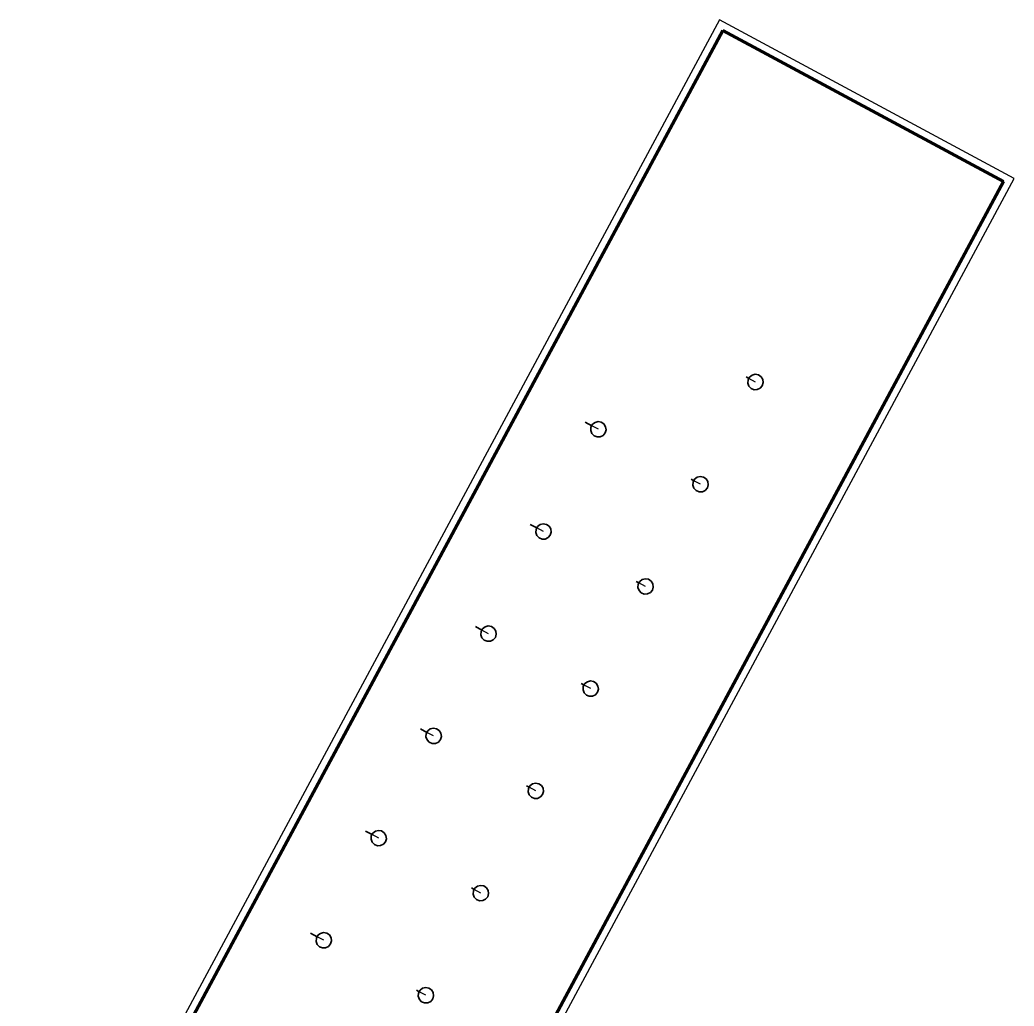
# Model space of a CAD drawing. Header units: metres. Extents: x 2711799 to 2711985, y 1236908 to 1237087.
# Drawn here: x 2711813.7 to 2711826.56, y 1236958.33 to 1236971.08 of the extents above; entities that cross this region are included whole.
import ezdxf

# ---------------------------------------------------------------- set-up
doc = ezdxf.new("R2010")
doc.units = ezdxf.units.M
doc.linetypes.add('AUSGEZOGEN', pattern=[0])
doc.linetypes.add('VERDECKT2_S2', pattern=[0.18, 0.1, -0.08])
for name, color, linetype, lineweight in [('XR$9$Beton Ansicht', 7, 'AUSGEZOGEN', 35), ('XR$9$Beton verdeckt vorne', 7, 'VERDECKT2_S2', 25), ('XR$9$STANDARD_1', 7, 'AUSGEZOGEN', 13)]:
    doc.layers.add(name, color=color, linetype=linetype, lineweight=lineweight)

msp = doc.modelspace()

# ---------------------------------------------------------------- linework, layer by layer
at = {"layer": 'XR$9$Beton Ansicht', "transparency": 33554687}
for p, q in [((2711823.1308, 1236966.4437, 640.05), (2711823.0949, 1236966.463, 640.05)), ((2711823.1209, 1236966.4254, 640.05), (2711823.1406, 1236966.4621, 640.05)), ((2711823.1406, 1236966.4621, 640.05), (2711823.1735, 1236966.4875, 640.05)), ((2711823.1735, 1236966.4875, 640.05), (2711823.2139, 1236966.4974, 640.05)), ((2711823.2139, 1236966.4974, 640.05), (2711823.2548, 1236966.49, 640.05)), ((2711823.2548, 1236966.49, 640.05), (2711823.2892, 1236966.4666, 640.05)), ((2711823.2892, 1236966.4666, 640.05), (2711823.3111, 1236966.4312, 640.05)), ((2711823.1178, 1236966.384, 640.05), (2711823.1209, 1236966.4254, 640.05)), ((2711823.1319, 1236966.3448, 640.05), (2711823.1178, 1236966.384, 640.05)), ((2711823.1606, 1236966.3148, 640.05), (2711823.1319, 1236966.3448, 640.05)), ((2711823.305, 1236966.3501, 640.05), (2711823.2781, 1236966.3183, 640.05)), ((2711823.3167, 1236966.39, 640.05), (2711823.305, 1236966.3501, 640.05)), ((2711823.3111, 1236966.4312, 640.05), (2711823.3167, 1236966.39, 640.05)), ((2711823.1991, 1236966.299, 640.05), (2711823.1606, 1236966.3148, 640.05)), ((2711823.2407, 1236966.3003, 640.05), (2711823.1991, 1236966.299, 640.05)), ((2711823.2781, 1236966.3183, 640.05), (2711823.2407, 1236966.3003, 640.05)), ((2711821.0993, 1236965.8329, 640.05), (2711821.0153, 1236965.8781, 640.05)), ((2711821.0864, 1236965.7731, 640.05), (2711821.0895, 1236965.8146, 640.05)), ((2711821.0895, 1236965.8146, 640.05), (2711821.1092, 1236965.8512, 640.05)), ((2711821.1092, 1236965.8512, 640.05), (2711821.142, 1236965.8767, 640.05)), ((2711821.142, 1236965.8767, 640.05), (2711821.1824, 1236965.8865, 640.05)), ((2711821.1824, 1236965.8865, 640.05), (2711821.2234, 1236965.8791, 640.05)), ((2711821.2234, 1236965.8791, 640.05), (2711821.2577, 1236965.8557, 640.05)), ((2711821.2577, 1236965.8557, 640.05), (2711821.2796, 1236965.8203, 640.05)), ((2711821.2796, 1236965.8203, 640.05), (2711821.2852, 1236965.7791, 640.05)), ((2711821.1004, 1236965.734, 640.05), (2711821.0864, 1236965.7731, 640.05)), ((2711821.1292, 1236965.7039, 640.05), (2711821.1004, 1236965.734, 640.05)), ((2711821.1676, 1236965.6882, 640.05), (2711821.1292, 1236965.7039, 640.05)), ((2711821.2092, 1236965.6894, 640.05), (2711821.1676, 1236965.6882, 640.05)), ((2711821.2467, 1236965.7075, 640.05), (2711821.2092, 1236965.6894, 640.05)), ((2711821.2735, 1236965.7392, 640.05), (2711821.2467, 1236965.7075, 640.05)), ((2711821.2852, 1236965.7791, 640.05), (2711821.2735, 1236965.7392, 640.05)), ((2711822.4632, 1236965.1663, 640.05), (2711822.5036, 1236965.1762, 640.05)), ((2711822.5036, 1236965.1762, 640.05), (2711822.5445, 1236965.1688, 640.05)), ((2711822.5445, 1236965.1688, 640.05), (2711822.5789, 1236965.1454, 640.05)), ((2711822.4205, 1236965.1226, 640.05), (2711822.3846, 1236965.1419, 640.05)), ((2711822.4075, 1236965.0628, 640.05), (2711822.4106, 1236965.1043, 640.05)), ((2711822.4216, 1236965.0237, 640.05), (2711822.4075, 1236965.0628, 640.05)), ((2711822.4106, 1236965.1043, 640.05), (2711822.4303, 1236965.1409, 640.05)), ((2711822.4303, 1236965.1409, 640.05), (2711822.4632, 1236965.1663, 640.05)), ((2711822.5789, 1236965.1454, 640.05), (2711822.6007, 1236965.11, 640.05)), ((2711822.6063, 1236965.0688, 640.05), (2711822.5947, 1236965.0289, 640.05)), ((2711822.6007, 1236965.11, 640.05), (2711822.6063, 1236965.0688, 640.05)), ((2711822.4503, 1236964.9936, 640.05), (2711822.4216, 1236965.0237, 640.05)), ((2711822.4888, 1236964.9779, 640.05), (2711822.4503, 1236964.9936, 640.05)), ((2711822.5304, 1236964.9791, 640.05), (2711822.4888, 1236964.9779, 640.05)), ((2711822.5678, 1236964.9972, 640.05), (2711822.5304, 1236964.9791, 640.05)), ((2711822.5947, 1236965.0289, 640.05), (2711822.5678, 1236964.9972, 640.05)), ((2711820.389, 1236964.5117, 640.05), (2711820.305, 1236964.5569, 640.05)), ((2711820.3792, 1236964.4934, 640.05), (2711820.3988, 1236964.53, 640.05)), ((2711820.3988, 1236964.53, 640.05), (2711820.4317, 1236964.5555, 640.05)), ((2711820.4317, 1236964.5555, 640.05), (2711820.4721, 1236964.5654, 640.05)), ((2711820.4721, 1236964.5654, 640.05), (2711820.513, 1236964.558, 640.05)), ((2711820.513, 1236964.558, 640.05), (2711820.5474, 1236964.5346, 640.05)), ((2711820.5474, 1236964.5346, 640.05), (2711820.5693, 1236964.4992, 640.05)), ((2711820.3761, 1236964.452, 640.05), (2711820.3792, 1236964.4934, 640.05)), ((2711820.3901, 1236964.4128, 640.05), (2711820.3761, 1236964.452, 640.05)), ((2711820.4189, 1236964.3828, 640.05), (2711820.3901, 1236964.4128, 640.05)), ((2711820.5632, 1236964.4181, 640.05), (2711820.5364, 1236964.3863, 640.05)), ((2711820.5749, 1236964.458, 640.05), (2711820.5632, 1236964.4181, 640.05)), ((2711820.5693, 1236964.4992, 640.05), (2711820.5749, 1236964.458, 640.05)), ((2711820.4573, 1236964.367, 640.05), (2711820.4189, 1236964.3828, 640.05)), ((2711820.4989, 1236964.3683, 640.05), (2711820.4573, 1236964.367, 640.05)), ((2711820.5364, 1236964.3863, 640.05), (2711820.4989, 1236964.3683, 640.05)), ((2711821.7102, 1236963.8014, 640.05), (2711821.6743, 1236963.8207, 640.05)), ((2711821.6972, 1236963.7416, 640.05), (2711821.7003, 1236963.7831, 640.05)), ((2711821.7003, 1236963.7831, 640.05), (2711821.72, 1236963.8197, 640.05)), ((2711821.72, 1236963.8197, 640.05), (2711821.7529, 1236963.8452, 640.05)), ((2711821.7529, 1236963.8452, 640.05), (2711821.7933, 1236963.8551, 640.05)), ((2711821.7933, 1236963.8551, 640.05), (2711821.8342, 1236963.8477, 640.05)), ((2711821.8342, 1236963.8477, 640.05), (2711821.8686, 1236963.8242, 640.05)), ((2711821.8686, 1236963.8242, 640.05), (2711821.8904, 1236963.7889, 640.05)), ((2711821.8904, 1236963.7889, 640.05), (2711821.896, 1236963.7477, 640.05)), ((2711821.7113, 1236963.7025, 640.05), (2711821.6972, 1236963.7416, 640.05)), ((2711821.74, 1236963.6725, 640.05), (2711821.7113, 1236963.7025, 640.05)), ((2711821.7785, 1236963.6567, 640.05), (2711821.74, 1236963.6725, 640.05)), ((2711821.8201, 1236963.658, 640.05), (2711821.7785, 1236963.6567, 640.05)), ((2711821.8575, 1236963.676, 640.05), (2711821.8201, 1236963.658, 640.05)), ((2711821.8844, 1236963.7078, 640.05), (2711821.8575, 1236963.676, 640.05)), ((2711821.896, 1236963.7477, 640.05), (2711821.8844, 1236963.7078, 640.05)), ((2711819.7214, 1236963.2343, 640.05), (2711819.7618, 1236963.2442, 640.05)), ((2711819.7618, 1236963.2442, 640.05), (2711819.8027, 1236963.2368, 640.05)), ((2711819.6787, 1236963.1906, 640.05), (2711819.5947, 1236963.2357, 640.05)), ((2711819.6658, 1236963.1308, 640.05), (2711819.6688, 1236963.1723, 640.05)), ((2711819.6798, 1236963.0917, 640.05), (2711819.6658, 1236963.1308, 640.05)), ((2711819.6688, 1236963.1723, 640.05), (2711819.6885, 1236963.2089, 640.05)), ((2711819.6885, 1236963.2089, 640.05), (2711819.7214, 1236963.2343, 640.05)), ((2711819.8027, 1236963.2368, 640.05), (2711819.8371, 1236963.2134, 640.05)), ((2711819.8371, 1236963.2134, 640.05), (2711819.859, 1236963.178, 640.05)), ((2711819.8646, 1236963.1368, 640.05), (2711819.8529, 1236963.0969, 640.05)), ((2711819.859, 1236963.178, 640.05), (2711819.8646, 1236963.1368, 640.05)), ((2711819.7085, 1236963.0616, 640.05), (2711819.6798, 1236963.0917, 640.05)), ((2711819.747, 1236963.0459, 640.05), (2711819.7085, 1236963.0616, 640.05)), ((2711819.7886, 1236963.0471, 640.05), (2711819.747, 1236963.0459, 640.05)), ((2711819.826, 1236963.0652, 640.05), (2711819.7886, 1236963.0471, 640.05)), ((2711819.8529, 1236963.0969, 640.05), (2711819.826, 1236963.0652, 640.05)), ((2711820.9999, 1236962.4803, 640.05), (2711820.9639, 1236962.4996, 640.05)), ((2711820.99, 1236962.462, 640.05), (2711821.0097, 1236962.4986, 640.05)), ((2711821.0097, 1236962.4986, 640.05), (2711821.0426, 1236962.524, 640.05)), ((2711821.0426, 1236962.524, 640.05), (2711821.083, 1236962.5339, 640.05)), ((2711821.083, 1236962.5339, 640.05), (2711821.1239, 1236962.5265, 640.05)), ((2711821.1239, 1236962.5265, 640.05), (2711821.1583, 1236962.5031, 640.05)), ((2711821.1583, 1236962.5031, 640.05), (2711821.1801, 1236962.4677, 640.05)), ((2711821.1801, 1236962.4677, 640.05), (2711821.1857, 1236962.4265, 640.05)), ((2711820.9869, 1236962.4205, 640.05), (2711820.99, 1236962.462, 640.05)), ((2711821.001, 1236962.3814, 640.05), (2711820.9869, 1236962.4205, 640.05)), ((2711821.0297, 1236962.3513, 640.05), (2711821.001, 1236962.3814, 640.05)), ((2711821.0682, 1236962.3356, 640.05), (2711821.0297, 1236962.3513, 640.05)), ((2711821.1472, 1236962.3549, 640.05), (2711821.1097, 1236962.3368, 640.05)), ((2711821.1741, 1236962.3866, 640.05), (2711821.1472, 1236962.3549, 640.05)), ((2711821.1857, 1236962.4265, 640.05), (2711821.1741, 1236962.3866, 640.05)), ((2711821.1097, 1236962.3368, 640.05), (2711821.0682, 1236962.3356, 640.05)), ((2711818.9684, 1236961.8694, 640.05), (2711818.8844, 1236961.9146, 640.05)), ((2711818.9554, 1236961.8096, 640.05), (2711818.9585, 1236961.8511, 640.05)), ((2711818.9585, 1236961.8511, 640.05), (2711818.9782, 1236961.8877, 640.05)), ((2711818.9782, 1236961.8877, 640.05), (2711819.0111, 1236961.9132, 640.05)), ((2711819.0111, 1236961.9132, 640.05), (2711819.0515, 1236961.9231, 640.05)), ((2711819.0515, 1236961.9231, 640.05), (2711819.0924, 1236961.9156, 640.05)), ((2711819.0924, 1236961.9156, 640.05), (2711819.1268, 1236961.8922, 640.05)), ((2711819.1268, 1236961.8922, 640.05), (2711819.1487, 1236961.8569, 640.05)), ((2711819.1487, 1236961.8569, 640.05), (2711819.1543, 1236961.8157, 640.05)), ((2711818.9695, 1236961.7705, 640.05), (2711818.9554, 1236961.8096, 640.05)), ((2711818.9982, 1236961.7405, 640.05), (2711818.9695, 1236961.7705, 640.05)), ((2711819.0367, 1236961.7247, 640.05), (2711818.9982, 1236961.7405, 640.05)), ((2711819.0783, 1236961.726, 640.05), (2711819.0367, 1236961.7247, 640.05)), ((2711819.1157, 1236961.744, 640.05), (2711819.0783, 1236961.726, 640.05)), ((2711819.1426, 1236961.7757, 640.05), (2711819.1157, 1236961.744, 640.05)), ((2711819.1543, 1236961.8157, 640.05), (2711819.1426, 1236961.7757, 640.05)), ((2711820.2994, 1236961.1774, 640.05), (2711820.3323, 1236961.2029, 640.05)), ((2711820.3323, 1236961.2029, 640.05), (2711820.3727, 1236961.2127, 640.05)), ((2711820.3727, 1236961.2127, 640.05), (2711820.4136, 1236961.2053, 640.05)), ((2711820.4136, 1236961.2053, 640.05), (2711820.4479, 1236961.1819, 640.05)), ((2711820.4479, 1236961.1819, 640.05), (2711820.4698, 1236961.1466, 640.05)), ((2711820.2895, 1236961.1591, 640.05), (2711820.2536, 1236961.1784, 640.05)), ((2711820.2766, 1236961.0993, 640.05), (2711820.2797, 1236961.1408, 640.05)), ((2711820.2906, 1236961.0602, 640.05), (2711820.2766, 1236961.0993, 640.05)), ((2711820.2797, 1236961.1408, 640.05), (2711820.2994, 1236961.1774, 640.05)), ((2711820.3194, 1236961.0301, 640.05), (2711820.2906, 1236961.0602, 640.05)), ((2711820.4638, 1236961.0654, 640.05), (2711820.4369, 1236961.0337, 640.05)), ((2711820.4754, 1236961.1054, 640.05), (2711820.4638, 1236961.0654, 640.05)), ((2711820.4698, 1236961.1466, 640.05), (2711820.4754, 1236961.1054, 640.05)), ((2711820.3579, 1236961.0144, 640.05), (2711820.3194, 1236961.0301, 640.05)), ((2711820.3994, 1236961.0157, 640.05), (2711820.3579, 1236961.0144, 640.05)), ((2711820.4369, 1236961.0337, 640.05), (2711820.3994, 1236961.0157, 640.05)), ((2711818.2581, 1236960.5483, 640.05), (2711818.1741, 1236960.5934, 640.05)), ((2711818.2482, 1236960.5299, 640.05), (2711818.2679, 1236960.5666, 640.05)), ((2711818.2679, 1236960.5666, 640.05), (2711818.3008, 1236960.592, 640.05)), ((2711818.3008, 1236960.592, 640.05), (2711818.3412, 1236960.6019, 640.05)), ((2711818.3412, 1236960.6019, 640.05), (2711818.3821, 1236960.5945, 640.05)), ((2711818.3821, 1236960.5945, 640.05), (2711818.4165, 1236960.5711, 640.05)), ((2711818.4165, 1236960.5711, 640.05), (2711818.4384, 1236960.5357, 640.05)), ((2711818.2451, 1236960.4885, 640.05), (2711818.2482, 1236960.5299, 640.05)), ((2711818.2592, 1236960.4493, 640.05), (2711818.2451, 1236960.4885, 640.05)), ((2711818.2879, 1236960.4193, 640.05), (2711818.2592, 1236960.4493, 640.05)), ((2711818.3264, 1236960.4035, 640.05), (2711818.2879, 1236960.4193, 640.05)), ((2711818.4054, 1236960.4229, 640.05), (2711818.368, 1236960.4048, 640.05)), ((2711818.4323, 1236960.4546, 640.05), (2711818.4054, 1236960.4229, 640.05)), ((2711818.4439, 1236960.4945, 640.05), (2711818.4323, 1236960.4546, 640.05)), ((2711818.4384, 1236960.5357, 640.05), (2711818.4439, 1236960.4945, 640.05)), ((2711818.368, 1236960.4048, 640.05), (2711818.3264, 1236960.4035, 640.05)), ((2711819.5792, 1236959.838, 640.05), (2711819.5433, 1236959.8573, 640.05)), ((2711819.5663, 1236959.7782, 640.05), (2711819.5694, 1236959.8196, 640.05)), ((2711819.5803, 1236959.739, 640.05), (2711819.5663, 1236959.7782, 640.05)), ((2711819.5694, 1236959.8196, 640.05), (2711819.5891, 1236959.8563, 640.05)), ((2711819.5891, 1236959.8563, 640.05), (2711819.622, 1236959.8817, 640.05)), ((2711819.622, 1236959.8817, 640.05), (2711819.6624, 1236959.8916, 640.05)), ((2711819.6624, 1236959.8916, 640.05), (2711819.7033, 1236959.8842, 640.05)), ((2711819.7033, 1236959.8842, 640.05), (2711819.7376, 1236959.8608, 640.05)), ((2711819.7376, 1236959.8608, 640.05), (2711819.7595, 1236959.8254, 640.05)), ((2711819.7651, 1236959.7842, 640.05), (2711819.7535, 1236959.7443, 640.05)), ((2711819.7595, 1236959.8254, 640.05), (2711819.7651, 1236959.7842, 640.05)), ((2711819.6091, 1236959.709, 640.05), (2711819.5803, 1236959.739, 640.05)), ((2711819.6476, 1236959.6932, 640.05), (2711819.6091, 1236959.709, 640.05)), ((2711819.6891, 1236959.6945, 640.05), (2711819.6476, 1236959.6932, 640.05)), ((2711819.7266, 1236959.7125, 640.05), (2711819.6891, 1236959.6945, 640.05)), ((2711819.7535, 1236959.7443, 640.05), (2711819.7266, 1236959.7125, 640.05)), ((2711817.5478, 1236959.2271, 640.05), (2711817.4638, 1236959.2723, 640.05)), ((2711817.5576, 1236959.2454, 640.05), (2711817.5905, 1236959.2709, 640.05)), ((2711817.5905, 1236959.2709, 640.05), (2711817.6309, 1236959.2807, 640.05)), ((2711817.6309, 1236959.2807, 640.05), (2711817.6718, 1236959.2733, 640.05)), ((2711817.6718, 1236959.2733, 640.05), (2711817.7062, 1236959.2499, 640.05)), ((2711817.5348, 1236959.1673, 640.05), (2711817.5379, 1236959.2088, 640.05)), ((2711817.5489, 1236959.1282, 640.05), (2711817.5348, 1236959.1673, 640.05)), ((2711817.5379, 1236959.2088, 640.05), (2711817.5576, 1236959.2454, 640.05)), ((2711817.5776, 1236959.0981, 640.05), (2711817.5489, 1236959.1282, 640.05)), ((2711817.722, 1236959.1334, 640.05), (2711817.6951, 1236959.1017, 640.05)), ((2711817.7062, 1236959.2499, 640.05), (2711817.728, 1236959.2146, 640.05)), ((2711817.7336, 1236959.1733, 640.05), (2711817.722, 1236959.1334, 640.05)), ((2711817.728, 1236959.2146, 640.05), (2711817.7336, 1236959.1733, 640.05)), ((2711817.6161, 1236959.0824, 640.05), (2711817.5776, 1236959.0981, 640.05)), ((2711817.6577, 1236959.0836, 640.05), (2711817.6161, 1236959.0824, 640.05)), ((2711817.6951, 1236959.1017, 640.05), (2711817.6577, 1236959.0836, 640.05)), ((2711818.8689, 1236958.5168, 640.05), (2711818.833, 1236958.5361, 640.05)), ((2711818.856, 1236958.457, 640.05), (2711818.8591, 1236958.4985, 640.05)), ((2711818.8591, 1236958.4985, 640.05), (2711818.8788, 1236958.5351, 640.05)), ((2711818.8788, 1236958.5351, 640.05), (2711818.9117, 1236958.5606, 640.05)), ((2711818.9117, 1236958.5606, 640.05), (2711818.952, 1236958.5704, 640.05)), ((2711818.952, 1236958.5704, 640.05), (2711818.993, 1236958.563, 640.05)), ((2711818.993, 1236958.563, 640.05), (2711819.0273, 1236958.5396, 640.05)), ((2711819.0273, 1236958.5396, 640.05), (2711819.0492, 1236958.5042, 640.05)), ((2711819.0492, 1236958.5042, 640.05), (2711819.0548, 1236958.463, 640.05)), ((2711818.87, 1236958.4179, 640.05), (2711818.856, 1236958.457, 640.05)), ((2711818.8988, 1236958.3878, 640.05), (2711818.87, 1236958.4179, 640.05)), ((2711818.9373, 1236958.3721, 640.05), (2711818.8988, 1236958.3878, 640.05)), ((2711818.9788, 1236958.3733, 640.05), (2711818.9373, 1236958.3721, 640.05)), ((2711819.0163, 1236958.3914, 640.05), (2711818.9788, 1236958.3733, 640.05)), ((2711819.0432, 1236958.4231, 640.05), (2711819.0163, 1236958.3914, 640.05)), ((2711819.0548, 1236958.463, 640.05), (2711819.0432, 1236958.4231, 640.05))]:
    msp.add_line(p, q, dxfattribs=at)
at = {"layer": 'XR$9$Beton Ansicht', "color": 7, "linetype": 'AUSGEZOGEN', "lineweight": 35, "transparency": 33554687}
for p, q in [((2711823.1308, 1236966.4437, 640.05), (2711823.0949, 1236966.463, 640.05)), ((2711823.1209, 1236966.4254, 640.05), (2711823.1406, 1236966.4621, 640.05)), ((2711823.1406, 1236966.4621, 640.05), (2711823.1735, 1236966.4875, 640.05)), ((2711823.1735, 1236966.4875, 640.05), (2711823.2139, 1236966.4974, 640.05)), ((2711823.2139, 1236966.4974, 640.05), (2711823.2548, 1236966.49, 640.05)), ((2711823.2548, 1236966.49, 640.05), (2711823.2892, 1236966.4666, 640.05)), ((2711823.2892, 1236966.4666, 640.05), (2711823.3111, 1236966.4312, 640.05)), ((2711823.1178, 1236966.384, 640.05), (2711823.1209, 1236966.4254, 640.05)), ((2711823.1319, 1236966.3448, 640.05), (2711823.1178, 1236966.384, 640.05)), ((2711823.1606, 1236966.3148, 640.05), (2711823.1319, 1236966.3448, 640.05)), ((2711823.305, 1236966.3501, 640.05), (2711823.2781, 1236966.3183, 640.05)), ((2711823.3167, 1236966.39, 640.05), (2711823.305, 1236966.3501, 640.05)), ((2711823.3111, 1236966.4312, 640.05), (2711823.3167, 1236966.39, 640.05)), ((2711823.1991, 1236966.299, 640.05), (2711823.1606, 1236966.3148, 640.05)), ((2711823.2407, 1236966.3003, 640.05), (2711823.1991, 1236966.299, 640.05)), ((2711823.2781, 1236966.3183, 640.05), (2711823.2407, 1236966.3003, 640.05)), ((2711821.0993, 1236965.8329, 640.05), (2711821.0153, 1236965.8781, 640.05)), ((2711821.0864, 1236965.7731, 640.05), (2711821.0895, 1236965.8146, 640.05)), ((2711821.0895, 1236965.8146, 640.05), (2711821.1092, 1236965.8512, 640.05)), ((2711821.1092, 1236965.8512, 640.05), (2711821.142, 1236965.8767, 640.05)), ((2711821.142, 1236965.8767, 640.05), (2711821.1824, 1236965.8865, 640.05)), ((2711821.1824, 1236965.8865, 640.05), (2711821.2234, 1236965.8791, 640.05)), ((2711821.2234, 1236965.8791, 640.05), (2711821.2577, 1236965.8557, 640.05)), ((2711821.2577, 1236965.8557, 640.05), (2711821.2796, 1236965.8203, 640.05)), ((2711821.2796, 1236965.8203, 640.05), (2711821.2852, 1236965.7791, 640.05)), ((2711821.1004, 1236965.734, 640.05), (2711821.0864, 1236965.7731, 640.05)), ((2711821.1292, 1236965.7039, 640.05), (2711821.1004, 1236965.734, 640.05)), ((2711821.1676, 1236965.6882, 640.05), (2711821.1292, 1236965.7039, 640.05)), ((2711821.2092, 1236965.6894, 640.05), (2711821.1676, 1236965.6882, 640.05)), ((2711821.2467, 1236965.7075, 640.05), (2711821.2092, 1236965.6894, 640.05)), ((2711821.2735, 1236965.7392, 640.05), (2711821.2467, 1236965.7075, 640.05)), ((2711821.2852, 1236965.7791, 640.05), (2711821.2735, 1236965.7392, 640.05)), ((2711822.4632, 1236965.1663, 640.05), (2711822.5036, 1236965.1762, 640.05)), ((2711822.5036, 1236965.1762, 640.05), (2711822.5445, 1236965.1688, 640.05)), ((2711822.5445, 1236965.1688, 640.05), (2711822.5789, 1236965.1454, 640.05)), ((2711822.4205, 1236965.1226, 640.05), (2711822.3846, 1236965.1419, 640.05)), ((2711822.4075, 1236965.0628, 640.05), (2711822.4106, 1236965.1043, 640.05)), ((2711822.4216, 1236965.0237, 640.05), (2711822.4075, 1236965.0628, 640.05)), ((2711822.4106, 1236965.1043, 640.05), (2711822.4303, 1236965.1409, 640.05)), ((2711822.4303, 1236965.1409, 640.05), (2711822.4632, 1236965.1663, 640.05)), ((2711822.5789, 1236965.1454, 640.05), (2711822.6007, 1236965.11, 640.05)), ((2711822.6063, 1236965.0688, 640.05), (2711822.5947, 1236965.0289, 640.05)), ((2711822.6007, 1236965.11, 640.05), (2711822.6063, 1236965.0688, 640.05)), ((2711822.4503, 1236964.9936, 640.05), (2711822.4216, 1236965.0237, 640.05)), ((2711822.4888, 1236964.9779, 640.05), (2711822.4503, 1236964.9936, 640.05)), ((2711822.5304, 1236964.9791, 640.05), (2711822.4888, 1236964.9779, 640.05)), ((2711822.5678, 1236964.9972, 640.05), (2711822.5304, 1236964.9791, 640.05)), ((2711822.5947, 1236965.0289, 640.05), (2711822.5678, 1236964.9972, 640.05)), ((2711820.389, 1236964.5117, 640.05), (2711820.305, 1236964.5569, 640.05)), ((2711820.3792, 1236964.4934, 640.05), (2711820.3988, 1236964.53, 640.05)), ((2711820.3988, 1236964.53, 640.05), (2711820.4317, 1236964.5555, 640.05)), ((2711820.4317, 1236964.5555, 640.05), (2711820.4721, 1236964.5654, 640.05)), ((2711820.4721, 1236964.5654, 640.05), (2711820.513, 1236964.558, 640.05)), ((2711820.513, 1236964.558, 640.05), (2711820.5474, 1236964.5346, 640.05)), ((2711820.5474, 1236964.5346, 640.05), (2711820.5693, 1236964.4992, 640.05)), ((2711820.3761, 1236964.452, 640.05), (2711820.3792, 1236964.4934, 640.05)), ((2711820.3901, 1236964.4128, 640.05), (2711820.3761, 1236964.452, 640.05)), ((2711820.4189, 1236964.3828, 640.05), (2711820.3901, 1236964.4128, 640.05)), ((2711820.5632, 1236964.4181, 640.05), (2711820.5364, 1236964.3863, 640.05)), ((2711820.5749, 1236964.458, 640.05), (2711820.5632, 1236964.4181, 640.05)), ((2711820.5693, 1236964.4992, 640.05), (2711820.5749, 1236964.458, 640.05)), ((2711820.4573, 1236964.367, 640.05), (2711820.4189, 1236964.3828, 640.05)), ((2711820.4989, 1236964.3683, 640.05), (2711820.4573, 1236964.367, 640.05)), ((2711820.5364, 1236964.3863, 640.05), (2711820.4989, 1236964.3683, 640.05)), ((2711821.7102, 1236963.8014, 640.05), (2711821.6743, 1236963.8207, 640.05)), ((2711821.6972, 1236963.7416, 640.05), (2711821.7003, 1236963.7831, 640.05)), ((2711821.7003, 1236963.7831, 640.05), (2711821.72, 1236963.8197, 640.05)), ((2711821.72, 1236963.8197, 640.05), (2711821.7529, 1236963.8452, 640.05)), ((2711821.7529, 1236963.8452, 640.05), (2711821.7933, 1236963.8551, 640.05)), ((2711821.7933, 1236963.8551, 640.05), (2711821.8342, 1236963.8477, 640.05)), ((2711821.8342, 1236963.8477, 640.05), (2711821.8686, 1236963.8242, 640.05)), ((2711821.8686, 1236963.8242, 640.05), (2711821.8904, 1236963.7889, 640.05)), ((2711821.8904, 1236963.7889, 640.05), (2711821.896, 1236963.7477, 640.05)), ((2711821.7113, 1236963.7025, 640.05), (2711821.6972, 1236963.7416, 640.05)), ((2711821.74, 1236963.6725, 640.05), (2711821.7113, 1236963.7025, 640.05)), ((2711821.7785, 1236963.6567, 640.05), (2711821.74, 1236963.6725, 640.05)), ((2711821.8201, 1236963.658, 640.05), (2711821.7785, 1236963.6567, 640.05)), ((2711821.8575, 1236963.676, 640.05), (2711821.8201, 1236963.658, 640.05)), ((2711821.8844, 1236963.7078, 640.05), (2711821.8575, 1236963.676, 640.05)), ((2711821.896, 1236963.7477, 640.05), (2711821.8844, 1236963.7078, 640.05)), ((2711819.7214, 1236963.2343, 640.05), (2711819.7618, 1236963.2442, 640.05)), ((2711819.7618, 1236963.2442, 640.05), (2711819.8027, 1236963.2368, 640.05)), ((2711819.6787, 1236963.1906, 640.05), (2711819.5947, 1236963.2357, 640.05)), ((2711819.6658, 1236963.1308, 640.05), (2711819.6688, 1236963.1723, 640.05)), ((2711819.6798, 1236963.0917, 640.05), (2711819.6658, 1236963.1308, 640.05)), ((2711819.6688, 1236963.1723, 640.05), (2711819.6885, 1236963.2089, 640.05)), ((2711819.6885, 1236963.2089, 640.05), (2711819.7214, 1236963.2343, 640.05)), ((2711819.8027, 1236963.2368, 640.05), (2711819.8371, 1236963.2134, 640.05)), ((2711819.8371, 1236963.2134, 640.05), (2711819.859, 1236963.178, 640.05)), ((2711819.8646, 1236963.1368, 640.05), (2711819.8529, 1236963.0969, 640.05)), ((2711819.859, 1236963.178, 640.05), (2711819.8646, 1236963.1368, 640.05)), ((2711819.7085, 1236963.0616, 640.05), (2711819.6798, 1236963.0917, 640.05)), ((2711819.747, 1236963.0459, 640.05), (2711819.7085, 1236963.0616, 640.05)), ((2711819.7886, 1236963.0471, 640.05), (2711819.747, 1236963.0459, 640.05)), ((2711819.826, 1236963.0652, 640.05), (2711819.7886, 1236963.0471, 640.05)), ((2711819.8529, 1236963.0969, 640.05), (2711819.826, 1236963.0652, 640.05)), ((2711820.9999, 1236962.4803, 640.05), (2711820.9639, 1236962.4996, 640.05)), ((2711820.99, 1236962.462, 640.05), (2711821.0097, 1236962.4986, 640.05)), ((2711821.0097, 1236962.4986, 640.05), (2711821.0426, 1236962.524, 640.05)), ((2711821.0426, 1236962.524, 640.05), (2711821.083, 1236962.5339, 640.05)), ((2711821.083, 1236962.5339, 640.05), (2711821.1239, 1236962.5265, 640.05)), ((2711821.1239, 1236962.5265, 640.05), (2711821.1583, 1236962.5031, 640.05)), ((2711821.1583, 1236962.5031, 640.05), (2711821.1801, 1236962.4677, 640.05)), ((2711821.1801, 1236962.4677, 640.05), (2711821.1857, 1236962.4265, 640.05)), ((2711820.9869, 1236962.4205, 640.05), (2711820.99, 1236962.462, 640.05)), ((2711821.001, 1236962.3814, 640.05), (2711820.9869, 1236962.4205, 640.05)), ((2711821.0297, 1236962.3513, 640.05), (2711821.001, 1236962.3814, 640.05)), ((2711821.0682, 1236962.3356, 640.05), (2711821.0297, 1236962.3513, 640.05)), ((2711821.1472, 1236962.3549, 640.05), (2711821.1097, 1236962.3368, 640.05)), ((2711821.1741, 1236962.3866, 640.05), (2711821.1472, 1236962.3549, 640.05)), ((2711821.1857, 1236962.4265, 640.05), (2711821.1741, 1236962.3866, 640.05)), ((2711821.1097, 1236962.3368, 640.05), (2711821.0682, 1236962.3356, 640.05)), ((2711818.9684, 1236961.8694, 640.05), (2711818.8844, 1236961.9146, 640.05)), ((2711818.9554, 1236961.8096, 640.05), (2711818.9585, 1236961.8511, 640.05)), ((2711818.9585, 1236961.8511, 640.05), (2711818.9782, 1236961.8877, 640.05)), ((2711818.9782, 1236961.8877, 640.05), (2711819.0111, 1236961.9132, 640.05)), ((2711819.0111, 1236961.9132, 640.05), (2711819.0515, 1236961.9231, 640.05)), ((2711819.0515, 1236961.9231, 640.05), (2711819.0924, 1236961.9156, 640.05)), ((2711819.0924, 1236961.9156, 640.05), (2711819.1268, 1236961.8922, 640.05)), ((2711819.1268, 1236961.8922, 640.05), (2711819.1487, 1236961.8569, 640.05)), ((2711819.1487, 1236961.8569, 640.05), (2711819.1543, 1236961.8157, 640.05)), ((2711818.9695, 1236961.7705, 640.05), (2711818.9554, 1236961.8096, 640.05)), ((2711818.9982, 1236961.7405, 640.05), (2711818.9695, 1236961.7705, 640.05)), ((2711819.0367, 1236961.7247, 640.05), (2711818.9982, 1236961.7405, 640.05)), ((2711819.0783, 1236961.726, 640.05), (2711819.0367, 1236961.7247, 640.05)), ((2711819.1157, 1236961.744, 640.05), (2711819.0783, 1236961.726, 640.05)), ((2711819.1426, 1236961.7757, 640.05), (2711819.1157, 1236961.744, 640.05)), ((2711819.1543, 1236961.8157, 640.05), (2711819.1426, 1236961.7757, 640.05)), ((2711820.2994, 1236961.1774, 640.05), (2711820.3323, 1236961.2029, 640.05)), ((2711820.3323, 1236961.2029, 640.05), (2711820.3727, 1236961.2127, 640.05)), ((2711820.3727, 1236961.2127, 640.05), (2711820.4136, 1236961.2053, 640.05)), ((2711820.4136, 1236961.2053, 640.05), (2711820.4479, 1236961.1819, 640.05)), ((2711820.4479, 1236961.1819, 640.05), (2711820.4698, 1236961.1466, 640.05)), ((2711820.2895, 1236961.1591, 640.05), (2711820.2536, 1236961.1784, 640.05)), ((2711820.2766, 1236961.0993, 640.05), (2711820.2797, 1236961.1408, 640.05)), ((2711820.2906, 1236961.0602, 640.05), (2711820.2766, 1236961.0993, 640.05)), ((2711820.2797, 1236961.1408, 640.05), (2711820.2994, 1236961.1774, 640.05)), ((2711820.3194, 1236961.0301, 640.05), (2711820.2906, 1236961.0602, 640.05)), ((2711820.4638, 1236961.0654, 640.05), (2711820.4369, 1236961.0337, 640.05)), ((2711820.4754, 1236961.1054, 640.05), (2711820.4638, 1236961.0654, 640.05)), ((2711820.4698, 1236961.1466, 640.05), (2711820.4754, 1236961.1054, 640.05)), ((2711820.3579, 1236961.0144, 640.05), (2711820.3194, 1236961.0301, 640.05)), ((2711820.3994, 1236961.0157, 640.05), (2711820.3579, 1236961.0144, 640.05)), ((2711820.4369, 1236961.0337, 640.05), (2711820.3994, 1236961.0157, 640.05)), ((2711818.2581, 1236960.5483, 640.05), (2711818.1741, 1236960.5934, 640.05)), ((2711818.2482, 1236960.5299, 640.05), (2711818.2679, 1236960.5666, 640.05)), ((2711818.2679, 1236960.5666, 640.05), (2711818.3008, 1236960.592, 640.05)), ((2711818.3008, 1236960.592, 640.05), (2711818.3412, 1236960.6019, 640.05)), ((2711818.3412, 1236960.6019, 640.05), (2711818.3821, 1236960.5945, 640.05)), ((2711818.3821, 1236960.5945, 640.05), (2711818.4165, 1236960.5711, 640.05)), ((2711818.4165, 1236960.5711, 640.05), (2711818.4384, 1236960.5357, 640.05)), ((2711818.2451, 1236960.4885, 640.05), (2711818.2482, 1236960.5299, 640.05)), ((2711818.2592, 1236960.4493, 640.05), (2711818.2451, 1236960.4885, 640.05)), ((2711818.2879, 1236960.4193, 640.05), (2711818.2592, 1236960.4493, 640.05)), ((2711818.3264, 1236960.4035, 640.05), (2711818.2879, 1236960.4193, 640.05)), ((2711818.4054, 1236960.4229, 640.05), (2711818.368, 1236960.4048, 640.05)), ((2711818.4323, 1236960.4546, 640.05), (2711818.4054, 1236960.4229, 640.05)), ((2711818.4439, 1236960.4945, 640.05), (2711818.4323, 1236960.4546, 640.05)), ((2711818.4384, 1236960.5357, 640.05), (2711818.4439, 1236960.4945, 640.05)), ((2711818.368, 1236960.4048, 640.05), (2711818.3264, 1236960.4035, 640.05)), ((2711819.5792, 1236959.838, 640.05), (2711819.5433, 1236959.8573, 640.05)), ((2711819.5663, 1236959.7782, 640.05), (2711819.5694, 1236959.8196, 640.05)), ((2711819.5803, 1236959.739, 640.05), (2711819.5663, 1236959.7782, 640.05)), ((2711819.5694, 1236959.8196, 640.05), (2711819.5891, 1236959.8563, 640.05)), ((2711819.5891, 1236959.8563, 640.05), (2711819.622, 1236959.8817, 640.05)), ((2711819.622, 1236959.8817, 640.05), (2711819.6624, 1236959.8916, 640.05)), ((2711819.6624, 1236959.8916, 640.05), (2711819.7033, 1236959.8842, 640.05)), ((2711819.7033, 1236959.8842, 640.05), (2711819.7376, 1236959.8608, 640.05)), ((2711819.7376, 1236959.8608, 640.05), (2711819.7595, 1236959.8254, 640.05)), ((2711819.7651, 1236959.7842, 640.05), (2711819.7535, 1236959.7443, 640.05)), ((2711819.7595, 1236959.8254, 640.05), (2711819.7651, 1236959.7842, 640.05)), ((2711819.6091, 1236959.709, 640.05), (2711819.5803, 1236959.739, 640.05)), ((2711819.6476, 1236959.6932, 640.05), (2711819.6091, 1236959.709, 640.05)), ((2711819.6891, 1236959.6945, 640.05), (2711819.6476, 1236959.6932, 640.05)), ((2711819.7266, 1236959.7125, 640.05), (2711819.6891, 1236959.6945, 640.05)), ((2711819.7535, 1236959.7443, 640.05), (2711819.7266, 1236959.7125, 640.05)), ((2711817.5478, 1236959.2271, 640.05), (2711817.4638, 1236959.2723, 640.05)), ((2711817.5576, 1236959.2454, 640.05), (2711817.5905, 1236959.2709, 640.05)), ((2711817.5905, 1236959.2709, 640.05), (2711817.6309, 1236959.2807, 640.05)), ((2711817.6309, 1236959.2807, 640.05), (2711817.6718, 1236959.2733, 640.05)), ((2711817.6718, 1236959.2733, 640.05), (2711817.7062, 1236959.2499, 640.05)), ((2711817.5348, 1236959.1673, 640.05), (2711817.5379, 1236959.2088, 640.05)), ((2711817.5489, 1236959.1282, 640.05), (2711817.5348, 1236959.1673, 640.05)), ((2711817.5379, 1236959.2088, 640.05), (2711817.5576, 1236959.2454, 640.05)), ((2711817.5776, 1236959.0981, 640.05), (2711817.5489, 1236959.1282, 640.05)), ((2711817.722, 1236959.1334, 640.05), (2711817.6951, 1236959.1017, 640.05)), ((2711817.7062, 1236959.2499, 640.05), (2711817.728, 1236959.2146, 640.05)), ((2711817.7336, 1236959.1733, 640.05), (2711817.722, 1236959.1334, 640.05)), ((2711817.728, 1236959.2146, 640.05), (2711817.7336, 1236959.1733, 640.05)), ((2711817.6161, 1236959.0824, 640.05), (2711817.5776, 1236959.0981, 640.05)), ((2711817.6577, 1236959.0836, 640.05), (2711817.6161, 1236959.0824, 640.05)), ((2711817.6951, 1236959.1017, 640.05), (2711817.6577, 1236959.0836, 640.05)), ((2711818.8689, 1236958.5168, 640.05), (2711818.833, 1236958.5361, 640.05)), ((2711818.856, 1236958.457, 640.05), (2711818.8591, 1236958.4985, 640.05)), ((2711818.8591, 1236958.4985, 640.05), (2711818.8788, 1236958.5351, 640.05)), ((2711818.8788, 1236958.5351, 640.05), (2711818.9117, 1236958.5606, 640.05)), ((2711818.9117, 1236958.5606, 640.05), (2711818.952, 1236958.5704, 640.05)), ((2711818.952, 1236958.5704, 640.05), (2711818.993, 1236958.563, 640.05)), ((2711818.993, 1236958.563, 640.05), (2711819.0273, 1236958.5396, 640.05)), ((2711819.0273, 1236958.5396, 640.05), (2711819.0492, 1236958.5042, 640.05)), ((2711819.0492, 1236958.5042, 640.05), (2711819.0548, 1236958.463, 640.05)), ((2711818.87, 1236958.4179, 640.05), (2711818.856, 1236958.457, 640.05)), ((2711818.8988, 1236958.3878, 640.05), (2711818.87, 1236958.4179, 640.05)), ((2711818.9373, 1236958.3721, 640.05), (2711818.8988, 1236958.3878, 640.05)), ((2711818.9788, 1236958.3733, 640.05), (2711818.9373, 1236958.3721, 640.05)), ((2711819.0163, 1236958.3914, 640.05), (2711818.9788, 1236958.3733, 640.05)), ((2711819.0432, 1236958.4231, 640.05), (2711819.0163, 1236958.3914, 640.05)), ((2711819.0548, 1236958.463, 640.05), (2711819.0432, 1236958.4231, 640.05))]:
    msp.add_line(p, q, dxfattribs=at)
at = {"layer": 'XR$9$Beton verdeckt vorne', "transparency": 33554687}
for p, q in [((2711823.2168, 1236966.3975, 640.05), (2711823.1308, 1236966.4437, 640.05)), ((2711821.1854, 1236965.7866, 640.05), (2711821.0993, 1236965.8329, 640.05)), ((2711822.5065, 1236965.0763, 640.05), (2711822.4205, 1236965.1226, 640.05)), ((2711820.4751, 1236964.4655, 640.05), (2711820.389, 1236964.5117, 640.05)), ((2711821.7962, 1236963.7552, 640.05), (2711821.7102, 1236963.8014, 640.05)), ((2711819.7648, 1236963.1443, 640.05), (2711819.6787, 1236963.1906, 640.05)), ((2711821.0859, 1236962.434, 640.05), (2711820.9999, 1236962.4803, 640.05)), ((2711819.0545, 1236961.8231, 640.05), (2711818.9684, 1236961.8694, 640.05)), ((2711820.3756, 1236961.1128, 640.05), (2711820.2895, 1236961.1591, 640.05)), ((2711818.3441, 1236960.502, 640.05), (2711818.2581, 1236960.5483, 640.05)), ((2711819.6653, 1236959.7917, 640.05), (2711819.5792, 1236959.838, 640.05)), ((2711817.6338, 1236959.1808, 640.05), (2711817.5478, 1236959.2271, 640.05)), ((2711818.955, 1236958.4705, 640.05), (2711818.8689, 1236958.5168, 640.05))]:
    msp.add_line(p, q, dxfattribs=at)
at = {"layer": 'XR$9$Beton verdeckt vorne', "color": 7, "linetype": 'VERDECKT2_S2', "lineweight": 25, "transparency": 33554687}
for p, q in [((2711823.2168, 1236966.3975, 640.05), (2711823.1308, 1236966.4437, 640.05)), ((2711821.1854, 1236965.7866, 640.05), (2711821.0993, 1236965.8329, 640.05)), ((2711822.5065, 1236965.0763, 640.05), (2711822.4205, 1236965.1226, 640.05)), ((2711820.4751, 1236964.4655, 640.05), (2711820.389, 1236964.5117, 640.05)), ((2711821.7962, 1236963.7552, 640.05), (2711821.7102, 1236963.8014, 640.05)), ((2711819.7648, 1236963.1443, 640.05), (2711819.6787, 1236963.1906, 640.05)), ((2711821.0859, 1236962.434, 640.05), (2711820.9999, 1236962.4803, 640.05)), ((2711819.0545, 1236961.8231, 640.05), (2711818.9684, 1236961.8694, 640.05)), ((2711820.3756, 1236961.1128, 640.05), (2711820.2895, 1236961.1591, 640.05)), ((2711818.3441, 1236960.502, 640.05), (2711818.2581, 1236960.5483, 640.05)), ((2711819.6653, 1236959.7917, 640.05), (2711819.5792, 1236959.838, 640.05)), ((2711817.6338, 1236959.1808, 640.05), (2711817.5478, 1236959.2271, 640.05)), ((2711818.955, 1236958.4705, 640.05), (2711818.8689, 1236958.5168, 640.05))]:
    msp.add_line(p, q, dxfattribs=at)
at = {"layer": 'XR$9$STANDARD_1', "color": 211, "linetype": 'AUSGEZOGEN', "lineweight": 100, "transparency": 33554687}
for p, q in [((2711813.8384, 1236954.2882, 640.05), (2711822.793, 1236970.9436, 640.05)), ((2711822.793, 1236970.9436, 640.05), (2711813.8384, 1236954.2882, 640.05)), ((2711822.793, 1236970.9436, 640.05), (2711826.4272, 1236968.9897, 640.05)), ((2711822.793, 1236970.9436, 640.05), (2711826.4272, 1236968.9897, 640.05)), ((2711817.4726, 1236952.3343, 640.05), (2711826.4272, 1236968.9897, 640.05)), ((2711826.4272, 1236968.9897, 640.05), (2711817.4726, 1236952.3343, 640.05))]:
    msp.add_line(p, q, dxfattribs=at)
at = {"layer": 'XR$9$STANDARD_1', "color": 211, "linetype": 'AUSGEZOGEN', "lineweight": 25, "transparency": 33554687}
for p, q in [((2711813.8384, 1236954.2882, 640.05), (2711822.793, 1236970.9436, 640.05)), ((2711822.793, 1236970.9436, 640.05), (2711813.8384, 1236954.2882, 640.05)), ((2711822.793, 1236970.9436, 640.05), (2711826.4272, 1236968.9897, 640.05)), ((2711822.793, 1236970.9436, 640.05), (2711826.4272, 1236968.9897, 640.05)), ((2711817.4726, 1236952.3343, 640.05), (2711826.4272, 1236968.9897, 640.05)), ((2711826.4272, 1236968.9897, 640.05), (2711817.4726, 1236952.3343, 640.05))]:
    msp.add_line(p, q, dxfattribs=at)
at = {"layer": 'XR$9$STANDARD_1', "color": 5, "linetype": 'AUSGEZOGEN', "lineweight": 25, "transparency": 33554687, "elevation": 0}
msp.add_lwpolyline([(2711822.7523, 1236971.079), (2711813.703, 1236954.2475), (2711817.5133, 1236952.1988), (2711826.5627, 1236969.0304), (2711822.7523, 1236971.079)], dxfattribs=at)

doc.saveas('drawing.dxf')
